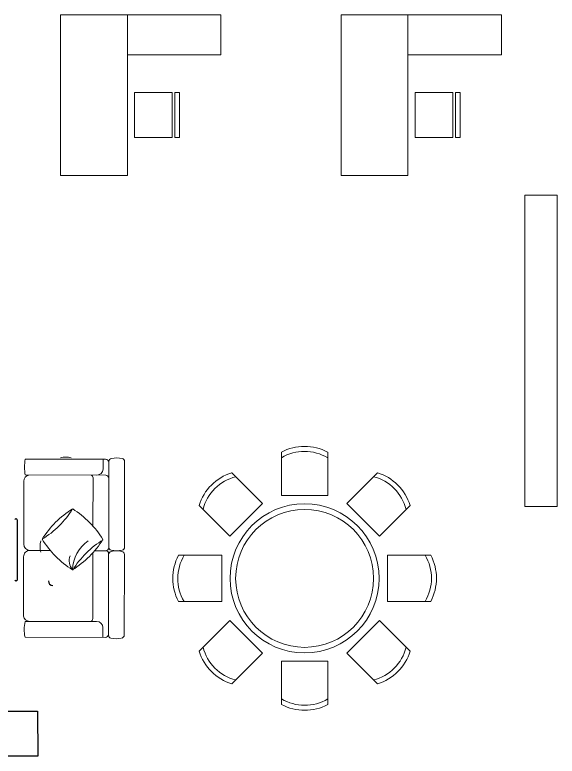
# Model space of a CAD drawing. Header units: millimetres. Extents: x 6919 to 14039, y 2520 to 4279.
# Drawn here: x 13829.7 to 14038.7, y 3676.1 to 3961.6 of the extents above; entities that cross this region are included whole.
import ezdxf

# ---------------------------------------------------------------- set-up
doc = ezdxf.new("R2010")
doc.units = ezdxf.units.MM
doc.layers.add('Furniture', color=252, linetype='Continuous', lineweight=0)
doc.layers.add('SectionCutEdges', color=7, linetype='Continuous')

# ---------------------------------------------------------------- blocks, each defined once
blk = doc.blocks.new('L_shaped offce desks')
for p, q in [((0, 1050, -35.3), (0, 1800, -35.3)), ((0, 1800, -35.3), (1800, 1800, -35.3)), ((1800, 1800, -35.3), (1800, 0, -35.3)), ((1800, 1050, -35.3), (0, 1050, -35.3)), ((1350, 0, -35.3), (1350, 1050, -35.3)), ((423.8, 968.2, -35.3), (423.8, 546.4, -35.3)), ((927.3, 968.2, -35.3), (423.8, 968.2, -35.3)), ((927.3, 546.4, -35.3), (927.3, 968.2, -35.3)), ((423.8, 546.4, -35.3), (927.3, 546.4, -35.3)), ((423.8, 516.7, -35.3), (423.8, 463.2, -35.3)), ((927.3, 516.7, -35.3), (423.8, 516.7, -35.3)), ((927.3, 463.2, -35.3), (927.3, 516.7, -35.3)), ((423.8, 463.2, -35.3), (927.3, 463.2, -35.3)), ((1800, 0, -35.3), (1350, 0, -35.3))]:
    blk.add_line(p, q)
blk = doc.blocks.new('Cupboard')
at = {"layer": 'SectionCutEdges', "color": 251, "true_color": 0x636466}
blk.add_lwpolyline([(-72.04, 17.38), (-0.04, 17.38), (0, 0), (-72.04, 0)], close=True, dxfattribs=at)
blk = doc.blocks.new('Single_sofa')
at = {"layer": 'Furniture', "color": 251, "true_color": 0x636466}
for p, q in [((-0.93, 7.28), (-0.83, 38.24)), ((5.26, 38.23), (5.22, 10.64)), ((30.15, 38.81), (7.32, 38.85)), ((59.26, 38.73), (35.03, 38.76)), ((61.65, 38.14), (61.6, 7.14)), ((67.74, 7.17), (67.74, 38.14)), ((32.58, 36.33), (32.57, 28.51)), ((31.76, 12.11), (6.3, 12.15)), ((42.11, 12.08), (60.73, 12.02)), ((32.49, 7.19), (32.5, 11.36)), ((2.95, 8.2), (-0.93, 8.21)), ((31.04, 6.01), (-0.02, 6.06)), ((66.84, 5.95), (33.7, 5.96)), ((63.87, 8.11), (67.74, 8.1)), ((0, 0), (31.02, -0.1)), ((66.82, -0.15), (33.89, -0.14))]:
    blk.add_line(p, q, dxfattribs=at)
for centre, radius, start, end in [((2.18, 23.46), 15.09, 78.2006, 101.4842), ((7.71, 36.44), 2.44, 99.3693, 179.8144), ((30.14, 36.37), 2.44, 359.8144, 89.8144), ((35.02, 36.32), 2.44, 89.9117, 179.8144), ((59.25, 36.28), 2.44, 11.8199, 89.8144), ((64.69, 23.36), 15.09, 78.3393, 101.6229), ((56.2, 0.44), 36.69, 121.7113, 147.8371), ((34.14, 25.22), 7.22, 72.8898, 107.9578), ((68.12, 50.94), 36.69, 211.7113, 237.8371), ((17.39, 0.6), 36.69, 31.7113, 57.8371), ((57.39, 22.51), 11.11, 349.1345, 10.4846), ((28.69, 15.49), 5.72, 71.0825, 128.3079), ((5.52, -11.18), 36.69, 31.7113, 57.8371), ((24.57, 5.43), 14.55, 35.8919, 87.7362), ((56.35, 39.26), 36.69, 211.7113, 237.8371), ((17.54, 39.41), 36.69, 301.7113, 327.8371), ((6.26, 13.24), 1.09, 198.5, 272.3908), ((60.58, 13.11), 1.09, 267.4326, 341.3235), ((2.78, 10.64), 2.44, 273.9519, 359.9117), ((64.05, 10.55), 2.44, 179.9117, 265.8716), ((-0.02, 4.84), 1.22, 89.9117, 162.8016), ((0.29, 7.28), 1.22, 179.8144, 269.9117), ((31.04, 4.79), 1.22, 10.4846, 89.8144), ((31.27, 7.23), 1.22, 269.8144, 359.8144), ((33.71, 7.18), 1.22, 179.8144, 269.9117), ((33.89, 4.74), 1.22, 89.9117, 167.6933), ((60.38, 7.14), 1.22, 269.8144, 359.8144), ((66.52, 7.17), 1.22, 269.9117, 0.0091), ((66.84, 4.73), 1.22, 10.4846, 89.8144), ((9.72, 3.04), 11.11, 168.8124, 190.1625), ((21.32, 2.99), 11.11, 349.1442, 10.4846), ((42.24, 2.92), 9.77, 167.6933, 192.4499), ((57.11, 2.93), 11.11, 349.1345, 10.4846), ((0, 1.22), 1.22, 197.8695, 269.8144), ((31.03, 1.13), 1.22, 269.8144, 349.1442), ((33.89, 1.08), 1.22, 192.4499, 269.9117), ((66.82, 1.07), 1.22, 269.9117, 349.1345)]:
    blk.add_arc(centre, radius, start, end, dxfattribs=at)
blk = doc.blocks.new('Meeting table')
at = {"layer": 'Furniture', "color": 251, "true_color": 0x636466}
for p, q in [((-8.9, 63.82), (-8.9, 80.53)), ((8.85, 80.53), (8.9, 80.53)), ((8.9, 80.53), (8.9, 63.82)), ((-28.12, 72.55), (-28.09, 72.59)), ((-28.09, 72.59), (-16.27, 60.77)), ((16.27, 60.77), (28.09, 72.59)), ((8.9, 63.82), (-8.9, 63.82)), ((-28.86, 48.18), (-40.67, 60)), ((-16.27, 60.77), (-28.86, 48.18)), ((28.86, 48.18), (16.27, 60.77)), ((40.67, 60), (28.86, 48.18)), ((40.64, 60.04), (40.67, 60)), ((-48.62, 40.81), (-31.91, 40.81)), ((-48.62, 40.76), (-48.62, 40.81)), ((-31.91, 40.81), (-31.91, 23.01)), ((31.91, 40.81), (48.62, 40.81)), ((31.91, 23.01), (31.91, 40.81)), ((-31.91, 23.01), (-48.62, 23.01)), ((48.62, 23.01), (31.91, 23.01)), ((48.62, 23.06), (48.62, 23.01)), ((-40.66, 3.84), (-28.86, 15.64)), ((-28.86, 15.64), (-16.27, 3.05)), ((16.27, 3.05), (28.86, 15.64)), ((28.86, 15.64), (40.67, 3.82)), ((-16.27, 3.05), (-28.09, -8.76)), ((28.09, -8.76), (16.27, 3.05)), ((-8.9, -16.71), (-8.9, 0)), ((-8.9, 0), (8.9, 0)), ((8.9, 0), (8.9, -16.71)), ((28.12, -8.73), (28.09, -8.76)), ((-8.85, -16.71), (-8.9, -16.71))]:
    blk.add_line(p, q, dxfattribs=at)
for radius in [28.7, 26.57]:
    blk.add_circle((0, 31.91), radius, dxfattribs=at)
for centre, radius, start, end in [((-0.03, 63.46), 19.24, 62.4481, 117.5519), ((-0.03, 63.46), 17.33, 58.995, 120.7942), ((-22.33, 54.2), 19.24, 107.4481, 162.5519), ((22.29, 54.24), 19.24, 17.4481, 72.5519), ((-22.33, 54.2), 17.33, 103.995, 165.7942), ((22.29, 54.24), 17.33, 13.995, 75.7942), ((-31.55, 31.88), 19.24, 152.4481, 207.5519), ((-31.55, 31.88), 17.33, 148.995, 210.7942), ((31.55, 31.94), 17.33, 328.995, 30.7942), ((31.55, 31.94), 19.24, 332.4481, 27.5519), ((-22.29, 9.59), 19.24, 197.3605, 252.4557), ((-22.29, 9.59), 17.33, 193.995, 255.7942), ((22.33, 9.62), 17.33, 283.995, 345.7942), ((22.33, 9.62), 19.24, 287.4481, 342.5519), ((0.03, 0.36), 17.33, 238.995, 300.7942), ((0.03, 0.36), 19.24, 242.4481, 297.5519)]:
    blk.add_arc(centre, radius, start, end, dxfattribs=at)

msp = doc.modelspace()

# ---------------------------------------------------------------- linework, layer by layer
at = {"color": 251, "true_color": 0x636466}
for p, q in [((13830.21, 3767.52), (13830.04, 3767.52)), ((13830.55, 3767.18), (13830.55, 3743.97)), ((13830.21, 3743.63), (13830.04, 3743.63))]:
    msp.add_line(p, q, dxfattribs=at)
for centre, radius, start, end in [((13830.04, 3767.18), 0.342, 90, 180), ((13830.21, 3767.18), 0.342, 0, 90), ((13830.04, 3743.97), 0.342, 180, 270), ((13830.21, 3743.97), 0.342, 270, 0), ((13844.33, 3743.6), 1.71, 180, 270)]:
    msp.add_arc(centre, radius, start, end, dxfattribs=at)
at = {"layer": 'Furniture'}
msp.add_lwpolyline([(14026.27, 3772.23), (14026.27, 3892.23), (14038.68, 3892.23), (14038.68, 3772.23)], close=True, dxfattribs=at)

# ---------------------------------------------------------------- block references
for name, p in [('Meeting table', (13941.36, 3712.71)), ('Cupboard', (13838.52, 3676.14))]:
    msp.add_blockref(name, p)
at = {"rotation": 90.00200637556757}
msp.add_blockref('Single_sofa', (13871.87, 3722.77), dxfattribs=at)
at = {"layer": 'Furniture', "color": 251, "true_color": 0x636466, "xscale": 0.03433785339930586, "yscale": 0.03433785339930586, "zscale": 0.03433785339930586, "rotation": 90}
for p in [(13909.11, 3899.8, 1.21), (14017.2, 3899.8, 1.21)]:
    msp.add_blockref('L_shaped offce desks', p, dxfattribs=at)

doc.saveas('drawing.dxf')
